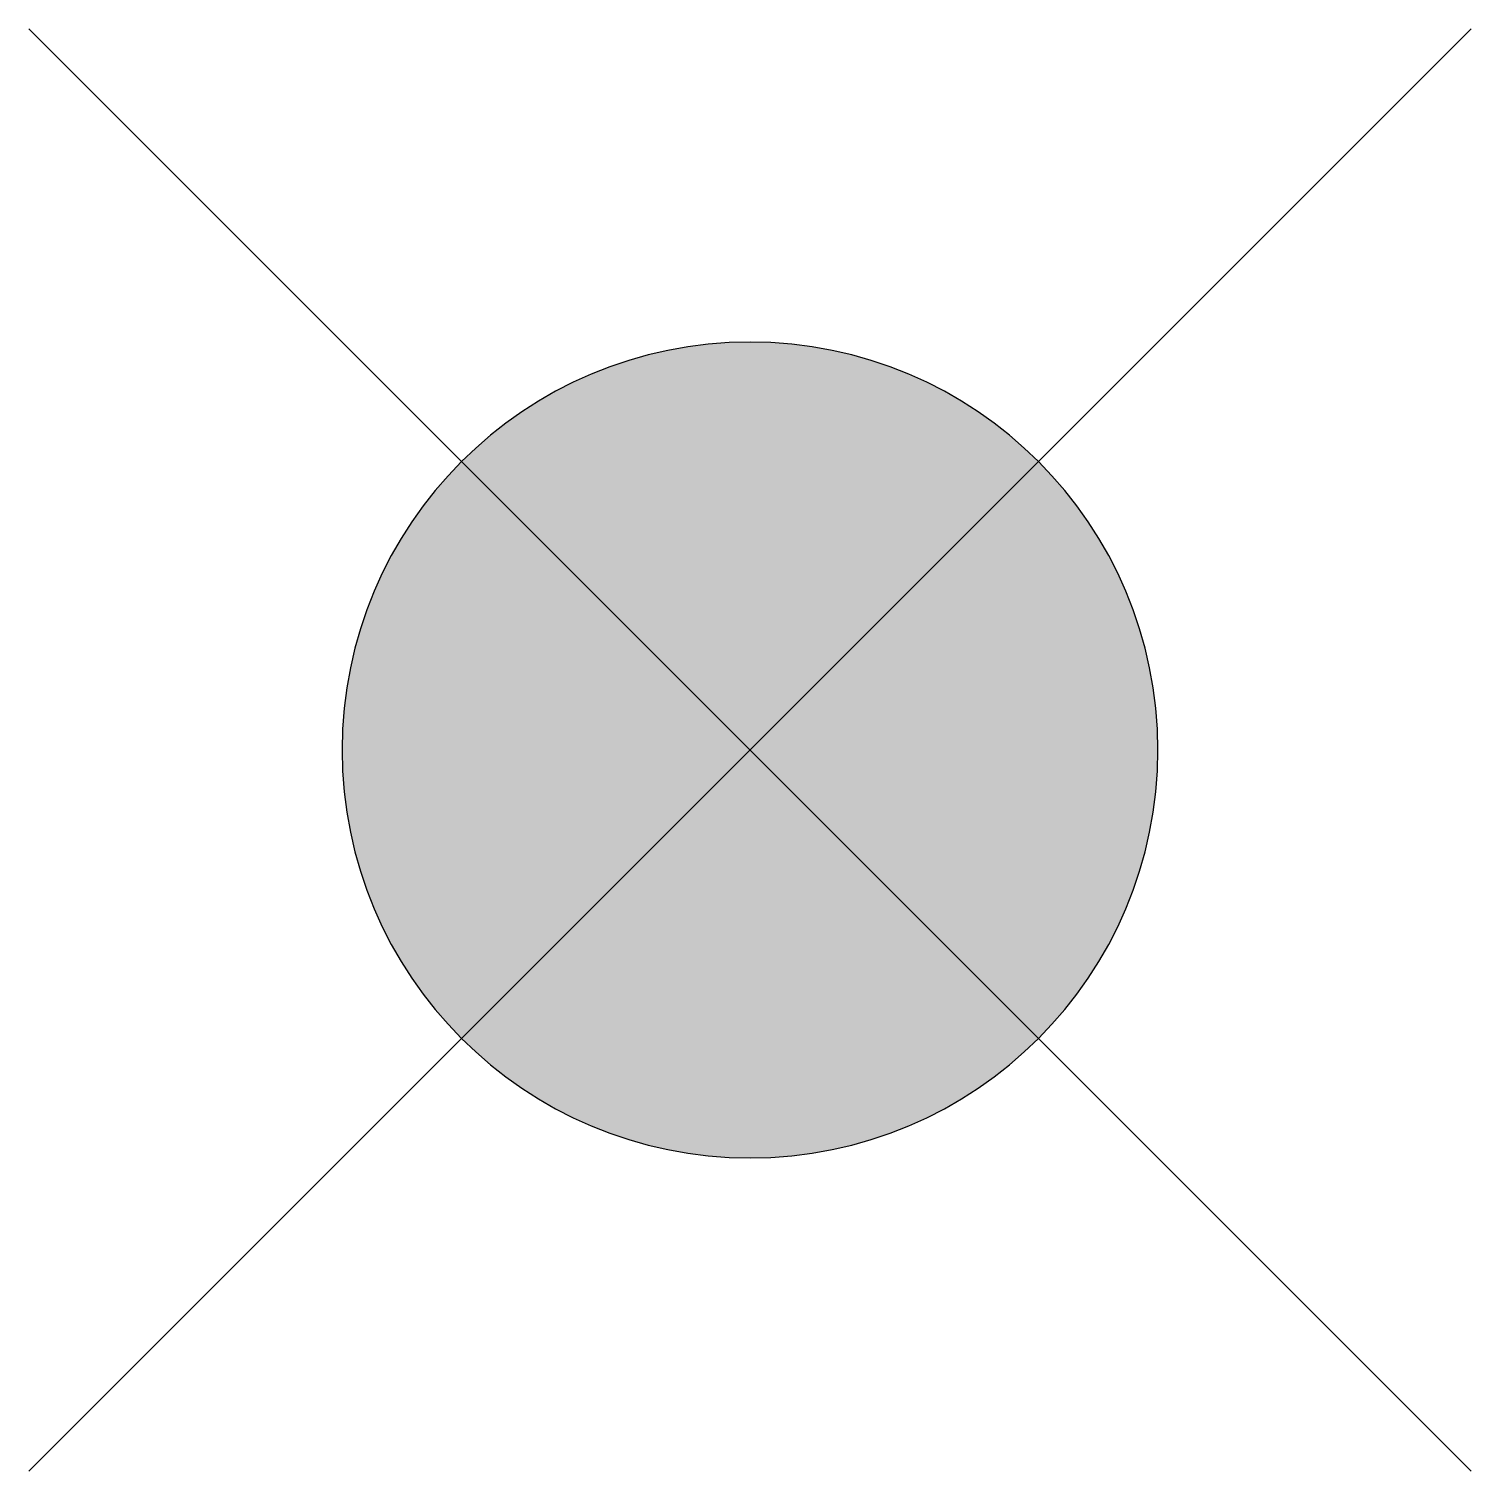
# Model space of a CAD drawing. Extents: x -2.65 to 2.65, y -2.65 to 2.65.
import ezdxf

# ---------------------------------------------------------------- set-up
doc = ezdxf.new("R2010")
doc.units = 0
doc.header["$LTSCALE"] = 0.2

msp = doc.modelspace()

# ---------------------------------------------------------------- hatches: boundary and pattern name
h = msp.add_hatch(color=256)
edge = h.paths.add_edge_path()
edge.add_arc((0, 0), 1.5, 0, 180)
edge.add_arc((0, 0), 1.5, 180, 360)

# ---------------------------------------------------------------- linework, layer by layer
at = {"ltscale": 0.1, "flags": 128}
for points in [[(-2.6517, 2.6517), (2.6517, -2.6517)], [(2.6517, 2.6517), (-2.6517, -2.6517)]]:
    msp.add_lwpolyline(points, dxfattribs=at)
at = {"flags": 128}
msp.add_lwpolyline([(1.5, 0, 1), (-1.5, 0, 1), (1.5, 0)], format="xyb", close=True, dxfattribs=at)

doc.saveas('drawing.dxf')
